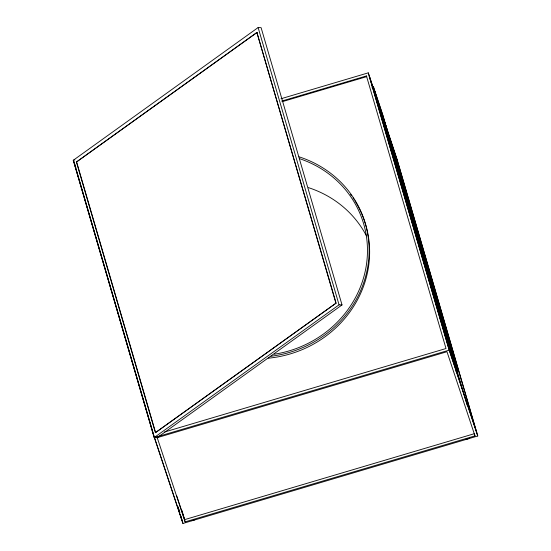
<?xml version="1.0" encoding="UTF-8"?>
<svg xmlns="http://www.w3.org/2000/svg" width="551" height="551" viewBox="0 0 551 551"><rect width="100%" height="100%" fill="white"/><g stroke="black" fill="none" stroke-linecap="round" stroke-linejoin="round"><path stroke-width="0.83" d="M73.242 160.307L258.13 27.55L261.105 27.667L342.026 304.937L157.138 437.694L154.17 437.577L73.242 160.307L74.86 159.886M155.41 432.68L336.11 303.105L155.41 432.68L76.417 162.028L256.89 32.447L335.869 302.285M76.417 162.028L257.117 32.454M154.17 437.577L339.058 304.827L342.026 304.937M280.989 98.746L368.268 72.856L372.848 86.631M281.651 101.102L366.456 75.948L366.684 76.637L282.697 101.549M371.863 87.168L373.413 86.714L382.559 114.209L457.433 370.761L455.884 371.216M373.006 87.382L369.239 76.052L448.789 348.631L476.787 432.797L397.237 160.217L395.783 160.651L426.88 267.207M164.432 432.046L446.014 348.521L366.456 75.948M154.363 437.584L449.196 350.133L477.758 435.993L182.925 523.45L154.363 437.584L73.435 160.313M157.138 437.694L446.978 351.724L474.976 435.889L185.136 521.859L157.042 437.129M377.159 99.586L396.83 158.722L477.758 435.993M375.968 96.287L377.848 101.949M383.234 118.134L397.237 160.217M394.165 155.795L395.515 159.838M457.433 370.761L448.287 343.259L373.413 86.714M73.703 161.119L75.859 167.6M176.768 496.01L184.571 519.476L181.92 510.391M154.232 436.895L181.954 520.254L180.267 514.469M427.362 268.854L430.737 280.418M431.219 282.071L434.594 293.635M435.076 295.288L438.451 306.852M438.933 308.505L442.308 320.069M442.79 321.722L446.165 333.286M446.647 334.939L450.022 346.496M450.504 348.149L453.879 359.713M454.361 361.366L467.138 405.143M474.976 435.889L474.342 433.699L184.502 519.676L185.136 521.859M368.268 72.856L449.196 350.133M258.13 27.55L339.058 304.827M256.89 32.447L335.883 303.098M178.111 506.948L179.791 512.719M180.273 514.372L182.925 523.45M178.097 507.037L179.784 512.816M76.644 162.042L155.637 432.693M74.406 163.509L153.956 436.089M354.823 200.674A108.733 102.114 -18.4 0 1 268.172 358.205M350.574 194.469A108.733 102.114 -18.4 0 1 351.566 195.825M353.005 197.892A108.733 102.114 -18.4 0 1 353.928 199.276M298.966 156.794A108.733 102.114 -18.4 0 1 368.164 264.094A108.733 102.114 -18.4 0 1 271.071 356.249M308.443 187.629A107.08 100.557 -18.4 0 1 366.415 235.8M299.53 158.654A107.08 100.557 -18.4 0 1 366.67 262.917A107.08 100.557 -18.4 0 1 274.295 354.224M195.102 519.552A7.576 7.115 -18.4 0 1 193.291 520.344M192.65 520.502A7.576 7.115 -18.4 0 1 191.342 520.667M469.39 438.19A7.576 7.115 -18.4 0 1 465.636 439.305M383.124 116.316L374.77 91.197L447.722 341.152L456.076 366.27L383.124 116.316"/></g></svg>
